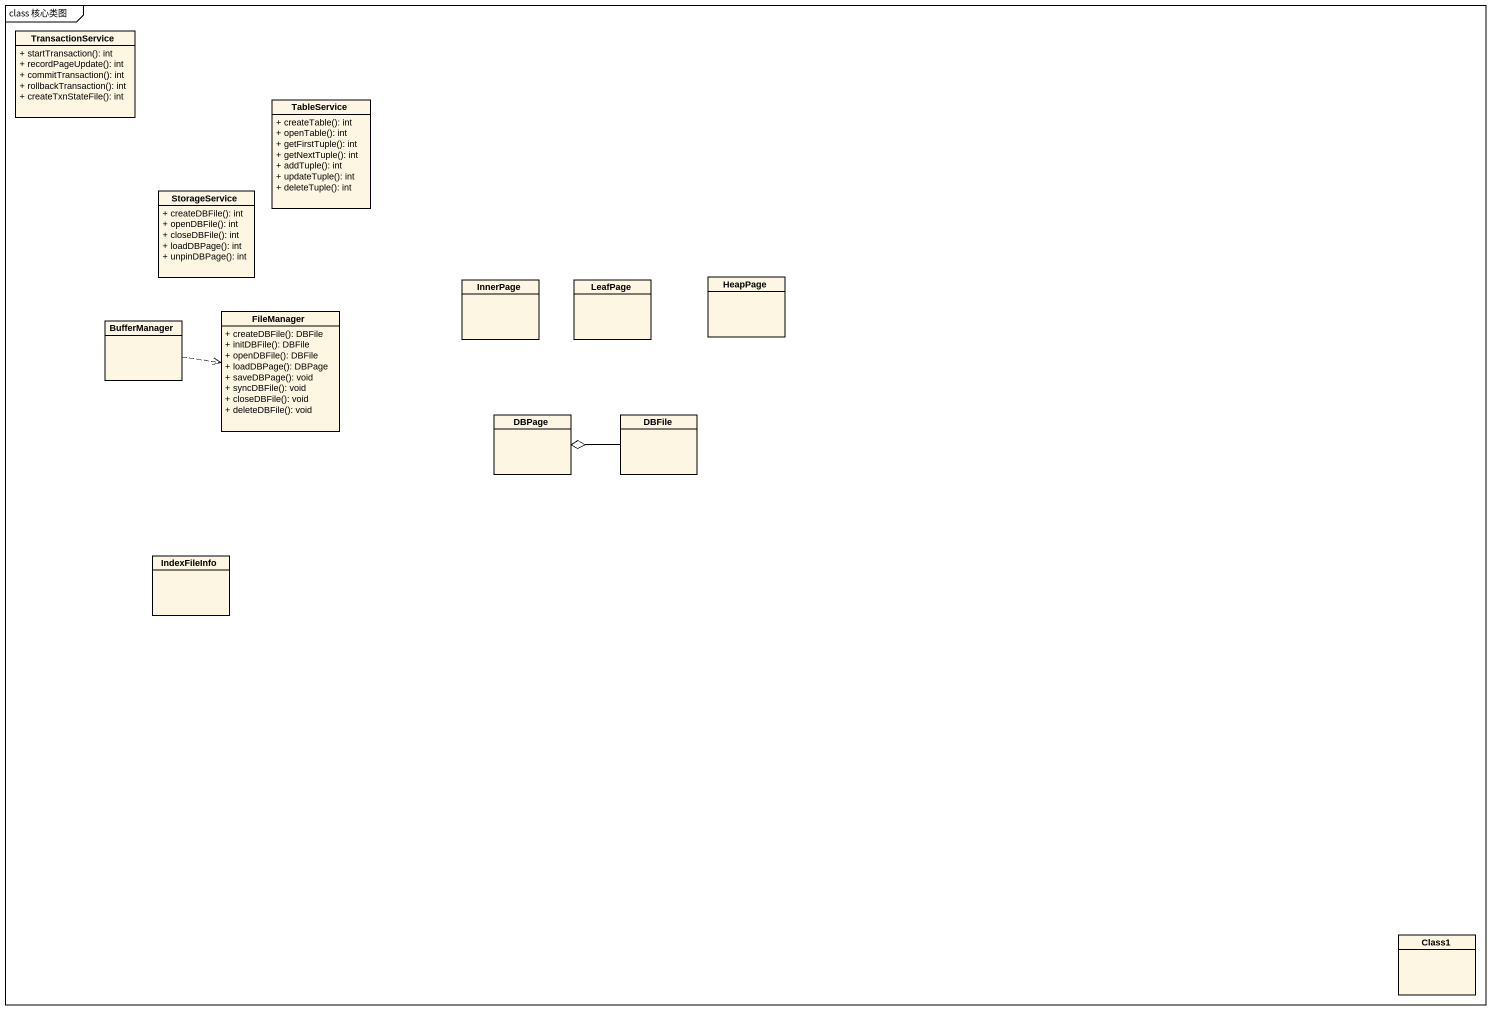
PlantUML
@startuml
mainframe class 核心类图
hide circle
hide empty members
skinparam classAttributeIconSize 0
class TransactionService {
  + startTransaction(): int
  + recordPageUpdate(): int
  + commitTransaction(): int
  + rollbackTransaction(): int
  + createTxnStateFile(): int
}
class TableService {
  + createTable(): int
  + openTable(): int
  + getFirstTuple(): int
  + getNextTuple(): int
  + addTuple(): int
  + updateTuple(): int
  + deleteTuple(): int
}
class StorageService {
  + createDBFile(): int
  + openDBFile(): int
  + closeDBFile(): int
  + loadDBPage(): int
  + unpinDBPage(): int
}
class InnerPage
class LeafPage
class HeapPage
class BufferManager
class FileManager {
  + createDBFile(): DBFile
  + initDBFile(): DBFile
  + openDBFile(): DBFile
  + loadDBPage(): DBPage
  + saveDBPage(): void
  + syncDBFile(): void
  + closeDBFile(): void
  + deleteDBFile(): void
}
class DBPage
class DBFile
class IndexFileInfo
class Class1
BufferManager .right.> FileManager
DBFile -left-o DBPage
@enduml
